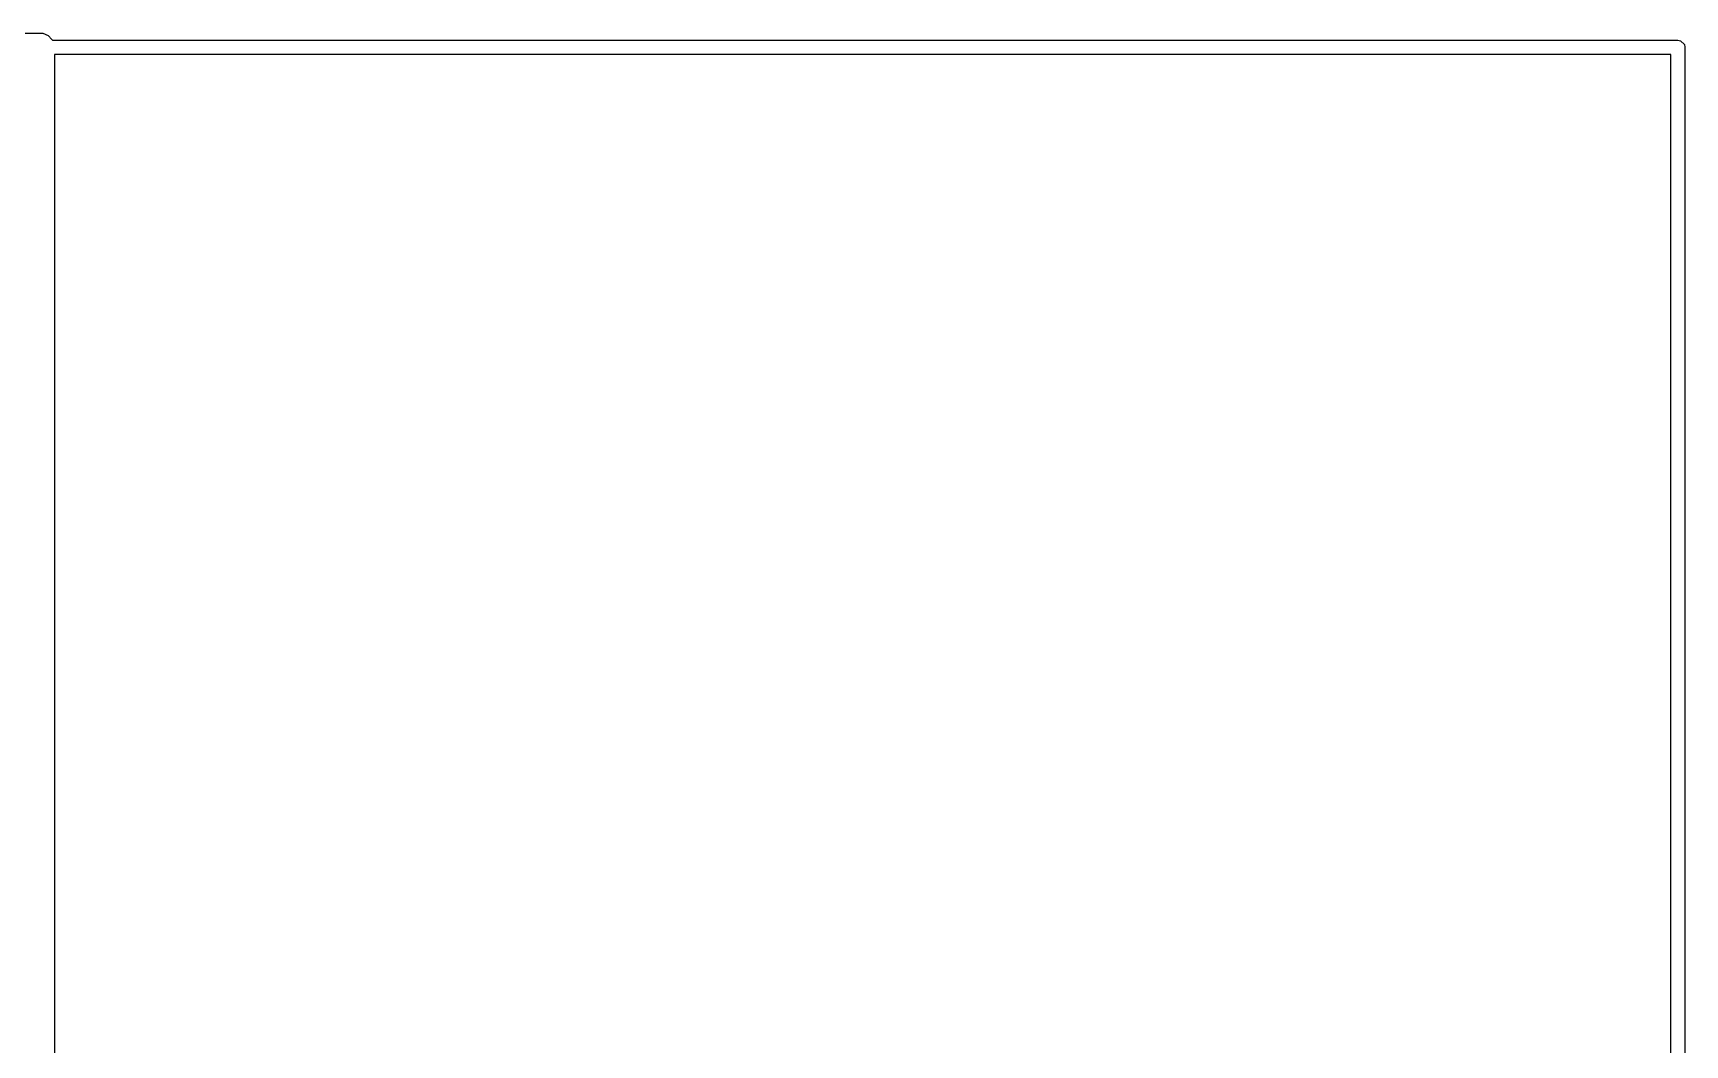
# Model space of a CAD drawing. Extents: x -0.97 to 0.39, y 0.08 to 3.3.
# Drawn here: x -0.0689 to 0.3878, y 2.5019 to 2.7817 of the extents above; entities that cross this region are included whole.
import ezdxf

# ---------------------------------------------------------------- set-up
doc = ezdxf.new("R2010")
doc.units = 0
doc.header["$MEASUREMENT"] = 0
doc.layers.add('BLACK', color=7, linetype='CONTINUOUS')

msp = doc.modelspace()

# ---------------------------------------------------------------- linework, layer by layer
at = {"layer": 'BLACK', "linetype": 'CONTINUOUS'}
for p, q in [((-0.61811, 2.78169), (-0.06693, 2.78169)), ((-0.06693, 2.78169), (-0.06616, 2.78162)), ((-0.06616, 2.78162), (-0.06474, 2.78103)), ((-0.06474, 2.78103), (-0.06366, 2.77994)), ((-0.06366, 2.77994), (-0.06356, 2.77972)), ((-0.06356, 2.77972), (0.38583, 2.77972)), ((0.38583, 2.77972), (0.38658, 2.77957)), ((0.38658, 2.77957), (0.38765, 2.77851)), ((0.38765, 2.77851), (0.3878, 2.77776)), ((0.3878, 2.77776), (0.3878, 0.60413)), ((-0.06299, 2.77579), (-0.06299, 0.6061)), ((0.38386, 2.77579), (-0.06299, 2.77579)), ((0.38386, 0.6061), (0.38386, 2.77579))]:
    msp.add_line(p, q, dxfattribs=at)

doc.saveas('drawing.dxf')
